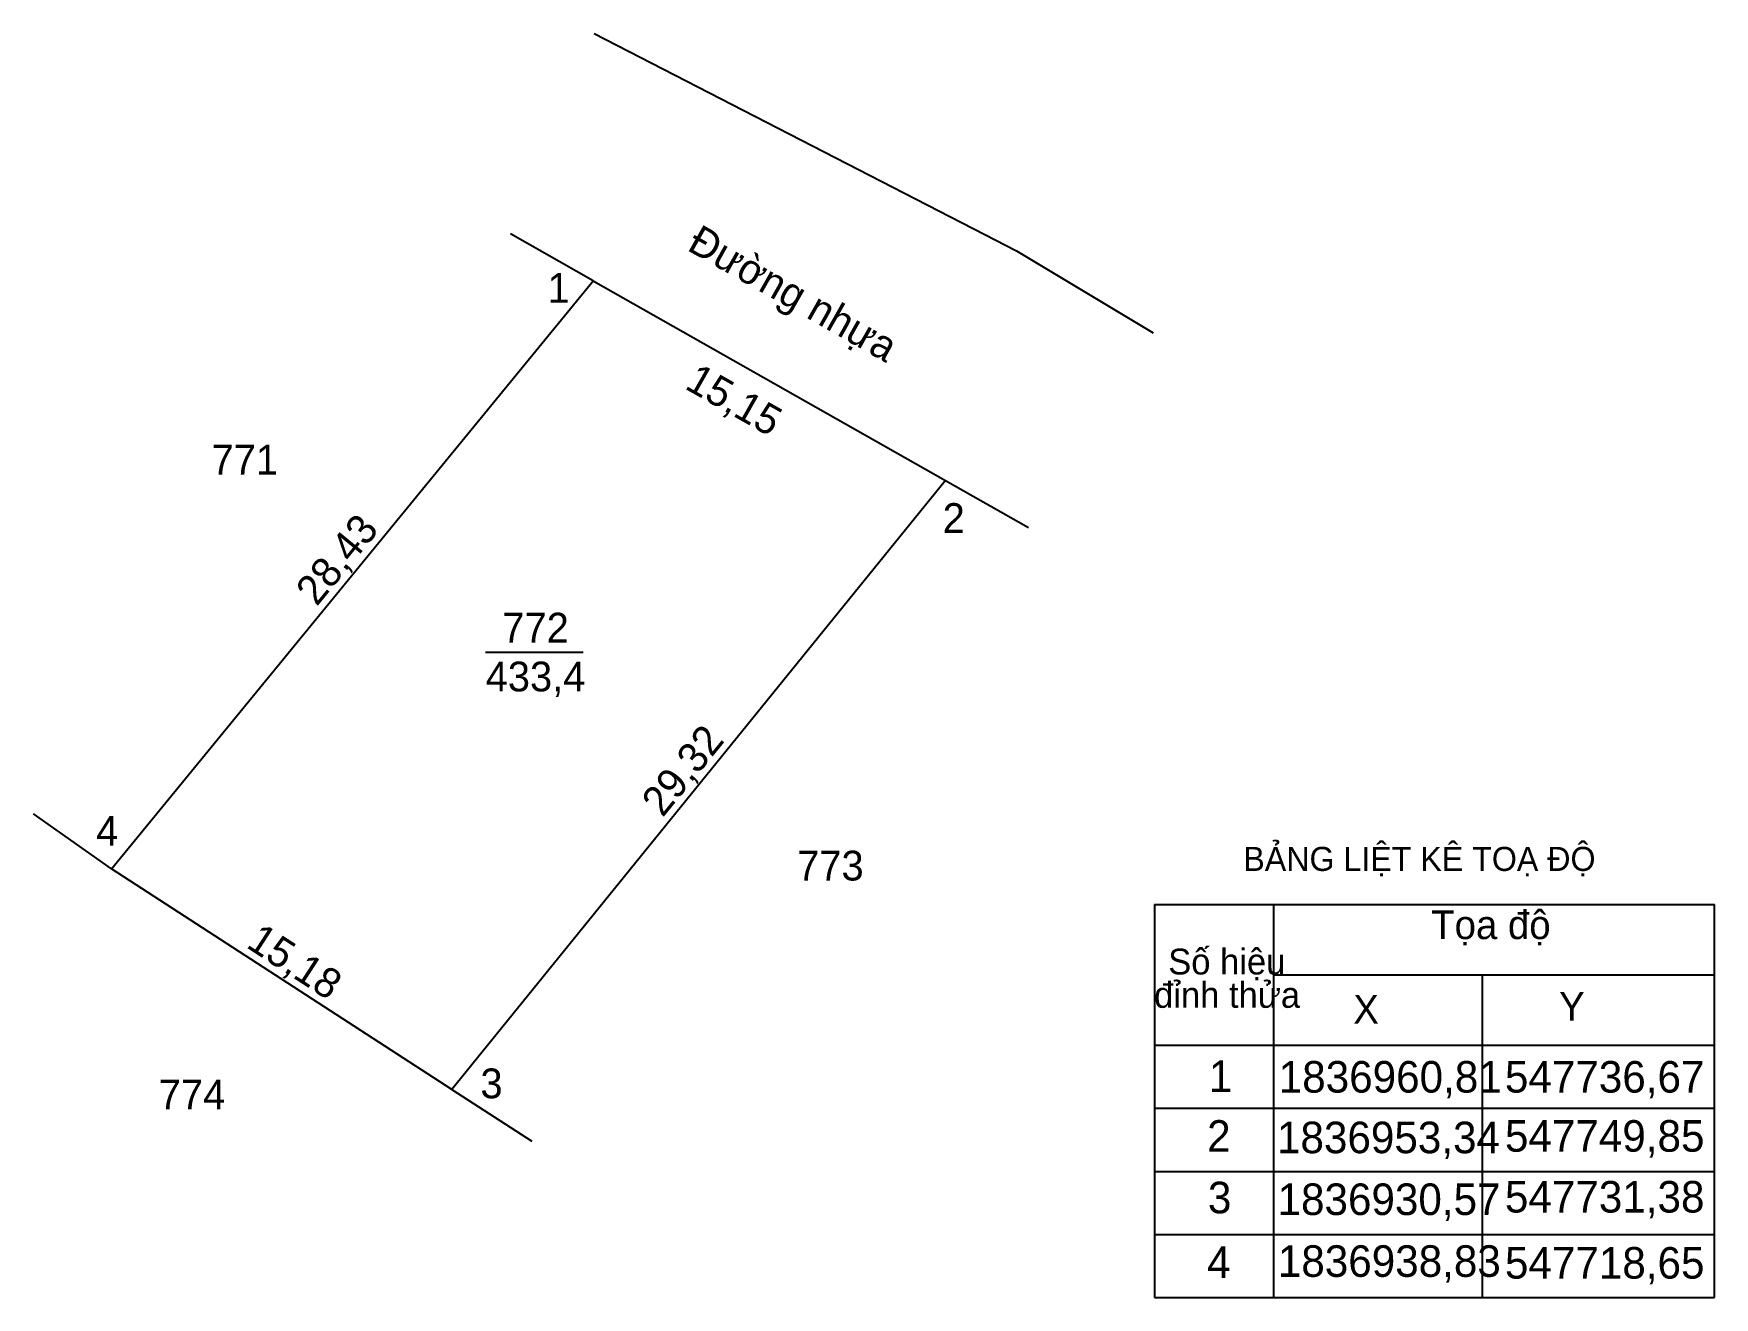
# Model space of a CAD drawing. Extents: x 547715.7 to 547778.6, y 1836922.8 to 1836970.1.
import ezdxf

# ---------------------------------------------------------------- set-up
doc = ezdxf.new("R2010")
doc.units = 0
doc.layers.add('Level 5', color=7, linetype='Continuous')

msp = doc.modelspace()

# ---------------------------------------------------------------- linework, layer by layer
at = {"layer": 'Level 5'}
for p, q in [((547736.67, 1836960.811), (547733.567, 1836962.568)), ((547749.85, 1836953.343), (547752.953, 1836951.585)), ((547732.641, 1836946.928), (547736.292, 1836946.928)), ((547718.647, 1836938.825), (547715.732, 1836940.88)), ((547757.666, 1836937.491), (547757.666, 1836922.789)), ((547757.666, 1836937.491), (547778.606, 1836937.491)), ((547762.116, 1836937.491), (547762.116, 1836922.789)), ((547778.606, 1836922.789), (547778.606, 1836937.491)), ((547762.116, 1836934.851), (547778.606, 1836934.851)), ((547769.919, 1836934.851), (547769.919, 1836922.789)), ((547757.666, 1836932.218), (547778.606, 1836932.218)), ((547731.381, 1836930.571), (547734.373, 1836928.632)), ((547757.666, 1836929.861), (547778.606, 1836929.861)), ((547757.666, 1836927.504), (547778.606, 1836927.504)), ((547757.666, 1836925.146), (547778.606, 1836925.146)), ((547757.666, 1836922.789), (547778.606, 1836922.789))]:
    msp.add_line(p, q, dxfattribs=at)
msp.add_lwpolyline([(547736.698, 1836970.062), (547751.32, 1836962.55), (547752.5, 1836961.94), (547757.607, 1836958.867)], dxfattribs=at)
msp.add_lwpolyline([(547736.67, 1836960.811), (547749.85, 1836953.343), (547731.381, 1836930.571), (547718.647, 1836938.825)], close=True, dxfattribs=at)

# ---------------------------------------------------------------- texts
for s, rotation, p in [('Đường nhựa', 330.46491, (547740.134, 1836961.985)), ('15,15', 330.46491, (547740.048, 1836956.804)), ('28,43', 50.65512, (547726.321, 1836948.608)), ('29,32', 50.95528, (547739.263, 1836940.714)), ('15,18', 327.05014, (547723.644, 1836935.905))]:
    msp.add_text(s, height=1.1144, rotation=rotation, dxfattribs=at).set_placement(p)
for s, height, p in [('1', 1.114, (547734.957, 1836959.992)), ('771', 1.1144, (547722.388, 1836953.566)), ('2', 1.114, (547749.738, 1836951.384)), ('772', 1.1144, (547733.266, 1836947.284)), ('433,4', 1.1144, (547732.643, 1836945.457)), ('4', 1.114, (547718.071, 1836939.682)), ('BẢNG LIỆT KÊ TOẠ ĐỘ', 0.9, (547760.986, 1836938.741)), ('773', 1.1144, (547744.296, 1836938.383)), ('Tọa độ', 1.0735, (547768.012, 1836936.191)), ('Số hiệu', 0.9661, (547758.176, 1836934.868)), ('đỉnh thửa', 0.9661, (547757.647, 1836933.621)), ('X', 1.073, (547765.098, 1836933.032)), ('Y', 1.073, (547772.799, 1836933.139)), ('1', 1.181, (547759.694, 1836930.474)), ('1836960,81', 1.1808, (547762.31, 1836930.449)), ('547736,67', 1.1808, (547770.771, 1836930.449)), ('774', 1.1144, (547720.413, 1836929.818)), ('3', 1.114, (547732.447, 1836930.237)), ('2', 1.181, (547759.631, 1836928.236)), ('1836953,34', 1.1808, (547762.244, 1836928.182)), ('547749,85', 1.1808, (547770.772, 1836928.238)), ('3', 1.181, (547759.66, 1836925.935)), ('1836930,57', 1.1808, (547762.265, 1836925.87)), ('547731,38', 1.1808, (547770.771, 1836925.963)), ('4', 1.181, (547759.628, 1836923.513)), ('1836938,83', 1.1808, (547762.276, 1836923.557)), ('547718,65', 1.1808, (547770.772, 1836923.491))]:
    msp.add_text(s, height=height, dxfattribs=at).set_placement(p)

doc.saveas('drawing.dxf')
